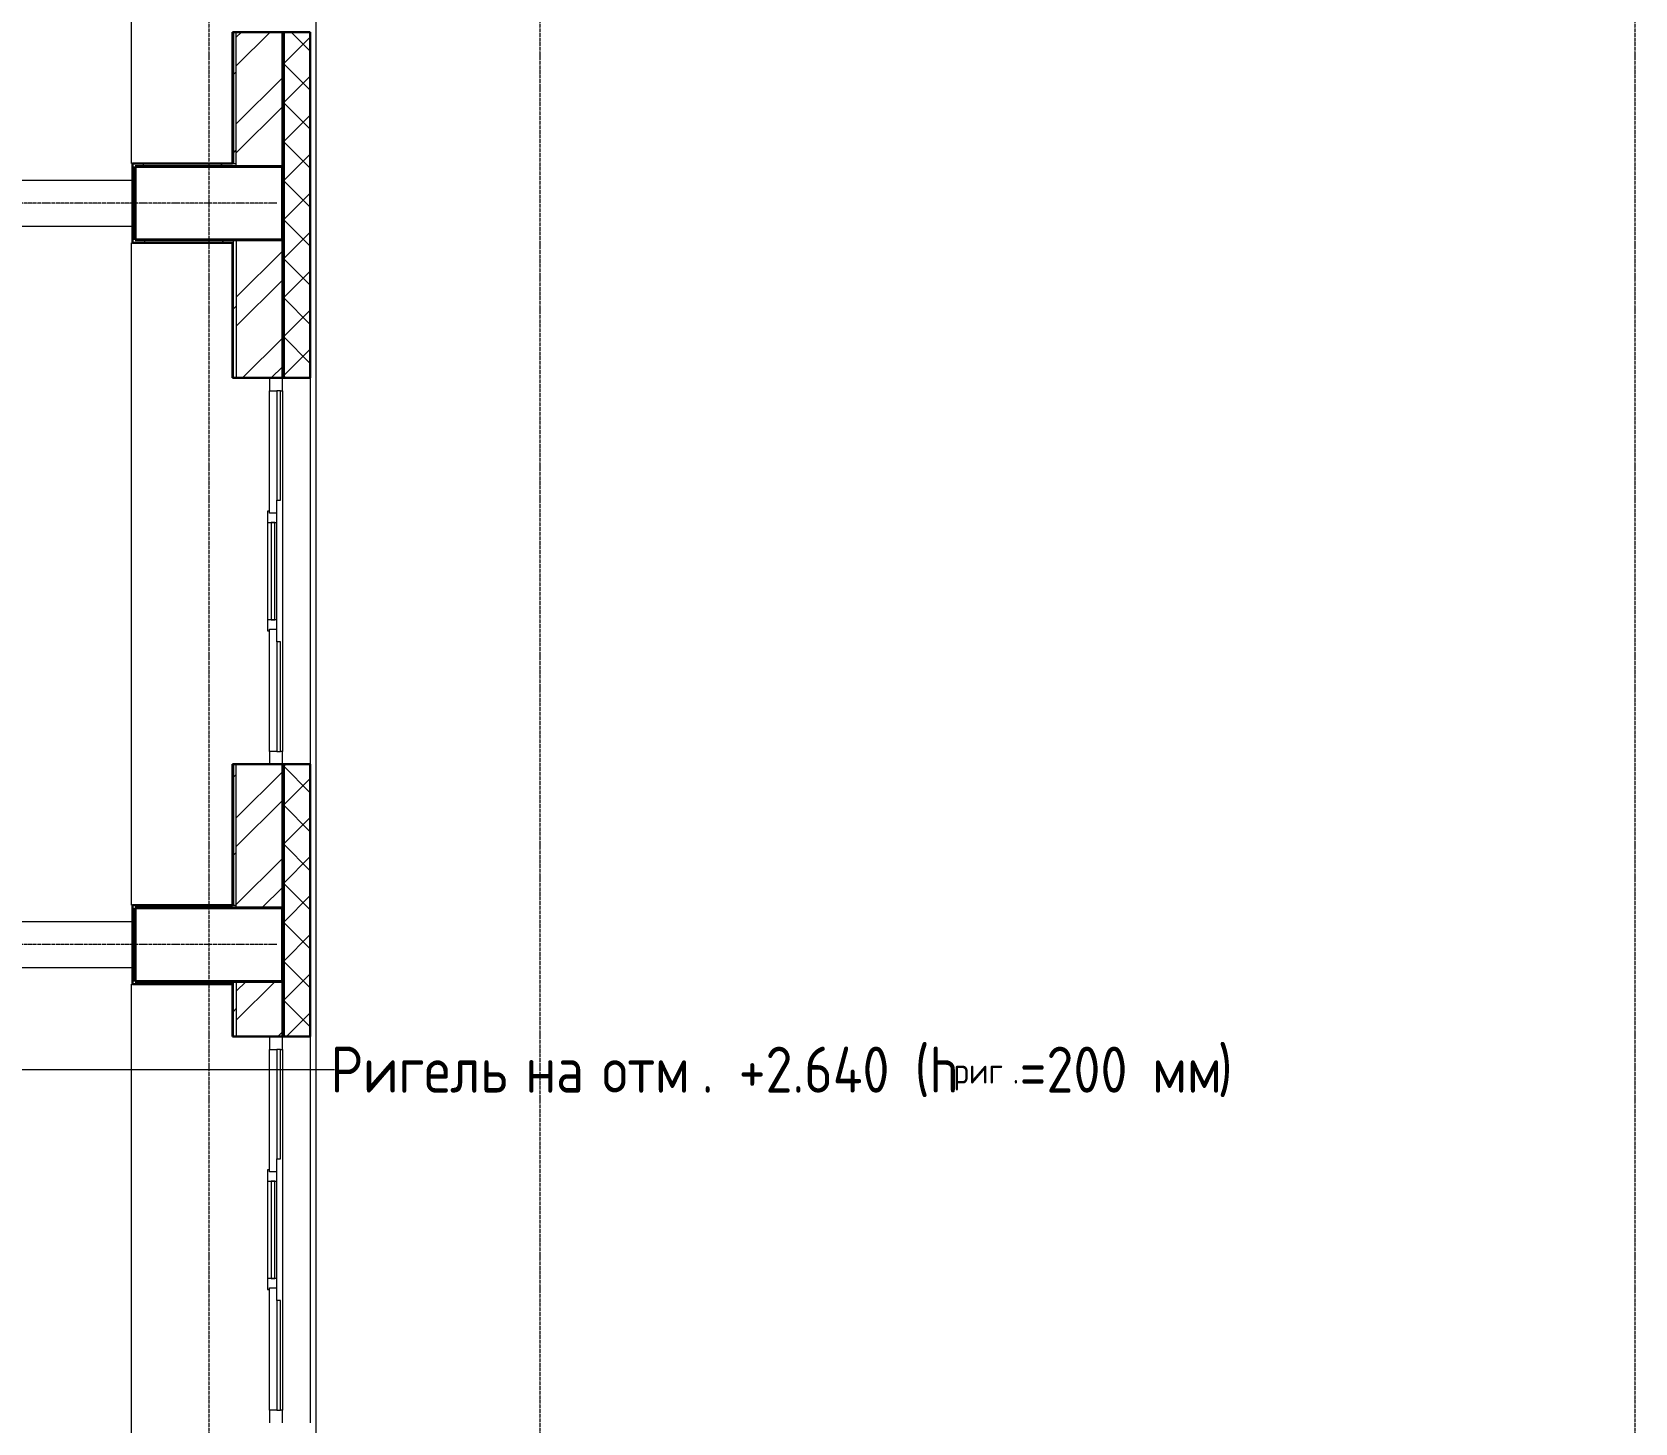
# Model space of a CAD drawing. Header units: millimetres. Extents: x -215207 to 92095, y -30385 to 123050.
# Drawn here: x -172845 to -164135, y 5141 to 12701 of the extents above; entities that cross this region are included whole.
import ezdxf

# ---------------------------------------------------------------- set-up
doc = ezdxf.new("R2010")
doc.units = ezdxf.units.MM
doc.linetypes.add('ADSK_Линия сетки', pattern=[25, 20, -2.5, 0, -2.5])
doc.linetypes.add('ADSK_Сверху', pattern=[4.5, 3, -1.5])
for name, color, linetype, lineweight in [('_ Окна', 7, 'Continuous', 9), ('Аннотация', 7, 'Continuous', 20), ('Линии', 7, 'Continuous', 9), ('Несущие колонны', 7, 'Continuous', 20), ('Ограждение', 7, 'Continuous', 9), ('Окна', 7, 'Continuous', 9), ('Оси', 7, 'Continuous', 9), ('Перекрытие', 7, 'Continuous', 20), ('Стены внутренние', 7, 'Continuous', 20), ('Стены наружные', 7, 'Continuous', 20), ('Стены штриховка', 7, 'Continuous', 9)]:
    doc.layers.add(name, color=color, linetype=linetype, lineweight=lineweight)
doc.styles.add('GOST Common_3', font='GOST_Common.ttf', dxfattribs={"width": 0.9, "height": 2.5})
doc.styles.add('GOST Common_5', font='GOST_Common.ttf', dxfattribs={"width": 0.9, "height": 5})

# ---------------------------------------------------------------- blocks, each defined once
blk = doc.blocks.new('1 этаж 21082025')
at = {"layer": '_ Окна', "lineweight": 18}
for p, q in [((28380, -20620), (28380, -20690)), ((28450, -20690), (28450, -20620)), ((28380, -20690), (28420, -20690)), ((28440, -20690), (28450, -20690)), ((28380, -21345), (28370, -21345)), ((28370, -21345), (28370, -21405)), ((28370, -21405), (28420, -21405)), ((28380, -21355), (28380, -21345)), ((28420, -21355), (28380, -21355)), ((28420, -21405), (28420, -21355)), ((28420, -21935), (28370, -21935)), ((28370, -21935), (28370, -21995)), ((28420, -21985), (28420, -21935)), ((28370, -21995), (28380, -21995)), ((28380, -21995), (28380, -21985)), ((28380, -21985), (28420, -21985)), ((28420, -22650), (28380, -22650)), ((28380, -22650), (28380, -22720)), ((28450, -22650), (28440, -22650)), ((28450, -22720), (28450, -22650)), ((28380, -24200), (28380, -24270)), ((28450, -24270), (28450, -24200)), ((28380, -24270), (28420, -24270)), ((28440, -24270), (28450, -24270)), ((28380, -24925), (28370, -24925)), ((28370, -24925), (28370, -24985)), ((28370, -24985), (28420, -24985)), ((28380, -24935), (28380, -24925)), ((28420, -24935), (28380, -24935)), ((28420, -24985), (28420, -24935)), ((28420, -25515), (28370, -25515)), ((28370, -25515), (28370, -25575)), ((28420, -25565), (28420, -25515)), ((28370, -25575), (28380, -25575)), ((28380, -25575), (28380, -25565)), ((28380, -25565), (28420, -25565)), ((28420, -26230), (28380, -26230)), ((28380, -26230), (28380, -26300)), ((28450, -26230), (28440, -26230)), ((28450, -26300), (28450, -26230))]:
    blk.add_line(p, q, dxfattribs=at)
at = {"layer": '_ Окна'}
for p, q in [((28420, -20690), (28420, -21285)), ((28440, -20690), (28420, -20690)), ((28440, -21285), (28440, -20690)), ((28420, -21285), (28440, -21285)), ((28390, -21405), (28390, -21935)), ((28410, -21405), (28390, -21405)), ((28410, -21935), (28410, -21405)), ((28390, -21935), (28410, -21935)), ((28420, -22055), (28420, -22650)), ((28440, -22055), (28420, -22055)), ((28440, -22650), (28440, -22055)), ((28420, -22650), (28440, -22650)), ((28420, -24270), (28420, -24865)), ((28440, -24270), (28420, -24270)), ((28440, -24865), (28440, -24270)), ((28420, -24865), (28440, -24865)), ((28390, -24985), (28390, -25515)), ((28410, -24985), (28390, -24985)), ((28410, -25515), (28410, -24985)), ((28390, -25515), (28410, -25515)), ((28420, -25635), (28420, -26230)), ((28440, -25635), (28420, -25635)), ((28440, -26230), (28440, -25635)), ((28420, -26230), (28440, -26230))]:
    blk.add_line(p, q, dxfattribs=at)
at = {"layer": 'Аннотация', "lineweight": 9}
blk.add_line((26699.9, -24379.6), (28734.2, -24379.6), dxfattribs=at)
at = {"layer": 'Линии', "linetype": 'ADSK_Сверху'}
for p, q in [((25900, -19545), (27650, -19545)), ((25900, -19795), (27650, -19795)), ((25900, -23575), (27650, -23575)), ((25900, -23825), (27650, -23825))]:
    blk.add_line(p, q, dxfattribs=at)
at = {"layer": 'Несущие колонны', "lineweight": 40}
for p, q in [((27650, -19470), (28450, -19470)), ((27650, -19870), (27650, -19470)), ((28200, -19470), (27650, -19470)), ((27650, -19470), (27650, -19870)), ((28450, -19470), (28450, -19870)), ((28450, -19870), (28450, -19470)), ((28450, -19870), (27650, -19870)), ((27650, -19870), (28200, -19870)), ((27650, -23500), (28450, -23500)), ((27650, -23900), (27650, -23500)), ((28200, -23500), (27650, -23500)), ((27650, -23500), (27650, -23900)), ((28450, -23500), (28450, -23900)), ((28450, -23900), (28450, -23500)), ((28450, -23900), (27650, -23900)), ((27650, -23900), (28200, -23900))]:
    blk.add_line(p, q, dxfattribs=at)
at = {"layer": 'Несущие колонны'}
for p, q in [((28450, -19470), (28200, -19470)), ((28200, -19870), (28450, -19870)), ((28450, -23500), (28200, -23500)), ((28200, -23900), (28450, -23900))]:
    blk.add_line(p, q, dxfattribs=at)
at = {"layer": 'Ограждение'}
for p, q in [((27630, -19455), (27630, -16065)), ((27635, -19455), (27630, -19455)), ((27630, -19885), (27635, -19885)), ((27630, -23485), (27630, -19885)), ((27635, -23485), (27630, -23485)), ((27630, -23915), (27635, -23915)), ((27630, -27415), (27630, -23915))]:
    blk.add_line(p, q, dxfattribs=at)
at = {"layer": 'Окна'}
for p, q in [((28380, -21345), (28380, -20690)), ((28450, -20690), (28450, -22650)), ((28420, -21355), (28420, -21285)), ((28370, -21405), (28370, -21935)), ((28420, -21935), (28420, -21405)), ((28380, -22650), (28380, -21995)), ((28420, -22055), (28420, -21985)), ((28380, -24925), (28380, -24270)), ((28450, -24270), (28450, -26230)), ((28420, -24935), (28420, -24865)), ((28370, -24985), (28370, -25515)), ((28420, -25515), (28420, -24985)), ((28380, -26230), (28380, -25575)), ((28420, -25635), (28420, -25565))]:
    blk.add_line(p, q, dxfattribs=at)
at = {"layer": 'Оси', "linetype": 'ADSK_Линия сетки'}
for p, q in [((28050, 5350.6), (28050, -60626.1)), ((29850, 5350.6), (29850, -60626.1)), ((35800, 5350.6), (35800, -59356.1)), ((28420, -19670), (-14072.3, -19670)), ((28420, -23700), (-14072.3, -23700))]:
    blk.add_line(p, q, dxfattribs=at)
at = {"layer": 'Перекрытие', "color": 49, "true_color": 0x464646}
blk.add_line((28632, -15928.9), (28632, -26408.1), dxfattribs=at)
at = {"layer": 'Стены внутренние', "lineweight": 30}
for p, q in [((28602, -18740), (28460, -18740)), ((28602, -20620), (28602, -18740)), ((28460, -20620), (28602, -20620)), ((28602, -22720), (28460, -22720)), ((28602, -24200), (28602, -22720)), ((28460, -24200), (28602, -24200))]:
    blk.add_line(p, q, dxfattribs=at)
at = {"layer": 'Стены внутренние', "linetype": 'Continuous', "lineweight": 9}
for p, q in [((28460, -18908.7), (28600, -18768.7)), ((28600, -18842), (28500, -18742)), ((28600, -19054.1), (28460, -18914.1)), ((28460, -19120.8), (28600, -18980.8)), ((28600, -18937.1), (28602, -18937.1)), ((28600, -19266.2), (28460, -19126.2)), ((28460, -19332.9), (28600, -19192.9)), ((28600, -19241.9), (28602, -19241.9)), ((28602, -19275.8), (28600, -19279.2)), ((28600, -19478.4), (28460, -19338.4)), ((28460, -19545.1), (28600, -19405.1)), ((28600, -19690.5), (28460, -19550.5)), ((28460, -19757.2), (28600, -19617.2)), ((28600, -19648.3), (28602, -19648.3)), ((28600, -19902.6), (28460, -19762.6)), ((28460, -19969.3), (28600, -19829.3)), ((28600, -20114.7), (28460, -19974.7)), ((28460, -20181.5), (28600, -20041.5)), ((28600, -20054.7), (28602, -20054.7)), ((28600, -20326.9), (28460, -20186.9)), ((28601.8, -20210), (28600, -20206.9)), ((28460, -20393.6), (28600, -20253.6)), ((28600, -20359.5), (28602, -20359.5)), ((28600, -20539), (28460, -20399)), ((28460, -20605.7), (28600, -20465.7)), ((28466.9, -20618), (28460, -20611.1)), ((28460, -22727.1), (28465.1, -22722)), ((28600, -22872.5), (28460, -22732.5)), ((28460, -22939.2), (28600, -22799.2)), ((28600, -23084.6), (28460, -22944.6)), ((28460, -23151.3), (28600, -23011.3)), ((28600, -23001.1), (28602, -23001.1)), ((28600, -23296.7), (28460, -23156.7)), ((28460, -23363.5), (28600, -23223.5)), ((28600, -23508.9), (28460, -23368.9)), ((28600, -23407.5), (28602, -23407.5)), ((28460, -23575.6), (28600, -23435.6)), ((28600, -23721), (28460, -23581)), ((28460, -23787.7), (28600, -23647.7)), ((28600, -23712.3), (28602, -23712.3)), ((28600, -23933.1), (28460, -23793.1)), ((28460, -23999.9), (28600, -23859.9)), ((28600, -24145.3), (28460, -24005.3)), ((28474, -24198), (28600, -24072)), ((28600, -24118.7), (28602, -24118.7)), ((28575.8, -24198), (28574.6, -24200))]:
    blk.add_line(p, q, dxfattribs=at)
at = {"layer": 'Стены внутренние'}
for p, q in [((28602, -20620), (28602, -22720)), ((28602, -24200), (28602, -26300))]:
    blk.add_line(p, q, dxfattribs=at)
at = {"layer": 'Стены наружные', "lineweight": 30}
for p, q in [((28460, -18740), (28180, -18740)), ((28180, -18740), (28180, -19455)), ((28450, -18740), (28450, -20620)), ((27635, -19455), (27635, -19885)), ((28180, -19455), (27635, -19455)), ((27650, -19870), (27650, -19470)), ((27650, -19470), (28200, -19470)), ((28185, -19885), (27635, -19885)), ((28200, -19870), (27650, -19870)), ((28180, -19885), (28180, -20620)), ((28180, -20620), (28460, -20620)), ((28460, -22720), (28180, -22720)), ((28180, -22720), (28180, -23485)), ((28450, -22720), (28450, -24200)), ((27635, -23485), (27635, -23915)), ((28180, -23485), (27635, -23485)), ((27650, -23900), (27650, -23500)), ((27650, -23500), (28200, -23500)), ((28185, -23915), (27635, -23915)), ((28200, -23900), (27650, -23900)), ((28180, -23915), (28180, -24200)), ((28180, -24200), (28460, -24200))]:
    blk.add_line(p, q, dxfattribs=at)
at = {"layer": 'Стены наружные', "linetype": 'Continuous', "lineweight": 9}
for p, q in [((28180, -18764.4), (28185, -18759.4)), ((28200, -18767.2), (28227.2, -18740)), ((28200, -18924.4), (28384.4, -18740)), ((28460, -18760.3), (28450, -18760.3)), ((28180, -18835.1), (28185, -18830.1)), ((28460, -18860.3), (28450, -18860.3)), ((28180, -18905.8), (28185, -18900.8)), ((28180, -18976.5), (28185, -18971.5)), ((28185, -18971.5), (28200, -18956.5)), ((28460, -18960.3), (28450, -18960.3)), ((28180, -19047.3), (28185, -19042.3)), ((28200, -19238.7), (28450, -18988.7)), ((28460, -19060.3), (28450, -19060.3)), ((28180, -19118), (28185, -19113)), ((28200, -19395.8), (28450, -19145.8)), ((28460, -19160.3), (28450, -19160.3)), ((28180, -19188.7), (28185, -19183.7)), ((28180, -19259.4), (28185, -19254.4)), ((28180, -19330.1), (28185, -19325.1)), ((28460, -19260.3), (28450, -19260.3)), ((28180, -19400.8), (28185, -19395.8)), ((28185, -19395.8), (28200, -19380.8)), ((28460, -19360.3), (28450, -19360.3)), ((27635, -19521.5), (27650, -19506.5)), ((27686.5, -19470), (27701.5, -19455)), ((28110.8, -19470), (28125.8, -19455)), ((28440.1, -19470), (28450, -19460.1)), ((28460, -19460.3), (28450, -19460.3)), ((28460, -19560.3), (28450, -19560.3)), ((28460, -19660.3), (28450, -19660.3)), ((28460, -19760.3), (28450, -19760.3)), ((27695.8, -19885), (27710.8, -19870)), ((28120.1, -19885), (28135.1, -19870)), ((28180, -19895.8), (28185, -19890.8)), ((28200, -20181.6), (28450, -19931.6)), ((28460, -19860.3), (28450, -19860.3)), ((28180, -19966.5), (28185, -19961.5)), ((28180, -20037.2), (28185, -20032.2)), ((28460, -19960.3), (28450, -19960.3)), ((28180, -20107.9), (28185, -20102.9)), ((28200, -20338.8), (28450, -20088.8)), ((28460, -20060.3), (28450, -20060.3)), ((28180, -20178.6), (28185, -20173.6)), ((28460, -20160.3), (28450, -20160.3)), ((28180, -20249.3), (28185, -20244.3)), ((28185, -20244.3), (28200, -20229.3)), ((28460, -20260.3), (28450, -20260.3)), ((28180, -20320.1), (28185, -20315.1)), ((28460, -20360.3), (28450, -20360.3)), ((28180, -20390.8), (28185, -20385.8)), ((28180, -20461.5), (28185, -20456.5)), ((28233.1, -20620), (28450, -20403.1)), ((28460, -20460.3), (28450, -20460.3)), ((28180, -20532.2), (28185, -20527.2)), ((28180, -20602.9), (28185, -20597.9)), ((28390.2, -20620), (28450, -20560.2)), ((28460, -20560.3), (28450, -20560.3)), ((28180, -22724.2), (28184.2, -22720)), ((28180, -22794.9), (28185, -22789.9)), ((28185, -22789.9), (28200, -22774.9)), ((28200, -23010.4), (28450, -22760.4)), ((28460, -22760.3), (28450, -22760.3)), ((28180, -22865.6), (28185, -22860.6)), ((28460, -22860.3), (28450, -22860.3)), ((28180, -22936.3), (28185, -22931.3)), ((28200, -23167.5), (28450, -22917.5)), ((28460, -22960.3), (28450, -22960.3)), ((28180, -23007.1), (28185, -23002.1)), ((28180, -23077.8), (28185, -23072.8)), ((28460, -23060.3), (28450, -23060.3)), ((28180, -23148.5), (28185, -23143.5)), ((28460, -23160.3), (28450, -23160.3)), ((28180, -23219.2), (28185, -23214.2)), ((28185, -23214.2), (28200, -23199.2)), ((28200, -23481.9), (28450, -23231.9)), ((28180, -23289.9), (28185, -23284.9)), ((28460, -23260.3), (28450, -23260.3)), ((28180, -23360.6), (28185, -23355.6)), ((28180, -23431.3), (28185, -23426.3)), ((28339, -23500), (28450, -23389)), ((28460, -23360.3), (28450, -23360.3)), ((27899.2, -23500), (27914.2, -23485)), ((28460, -23460.3), (28450, -23460.3)), ((28460, -23560.3), (28450, -23560.3)), ((28460, -23660.3), (28450, -23660.3)), ((27635, -23764.2), (27650, -23749.2)), ((28460, -23760.3), (28450, -23760.3)), ((28460, -23860.3), (28450, -23860.3)), ((27908.5, -23915), (27923.5, -23900)), ((28180, -23926.3), (28185, -23921.3)), ((28200, -23953.3), (28253.3, -23900)), ((28200, -24110.5), (28410.5, -23900)), ((28180, -23997), (28185, -23992)), ((28460, -23960.3), (28450, -23960.3)), ((28180, -24067.7), (28185, -24062.7)), ((28185, -24062.7), (28200, -24047.7)), ((28460, -24060.3), (28450, -24060.3)), ((28180, -24138.4), (28185, -24133.4)), ((28424.8, -24200), (28450, -24174.8)), ((28460, -24160.3), (28450, -24160.3))]:
    blk.add_line(p, q, dxfattribs=at)
at = {"layer": 'Стены наружные'}
for p, q in [((28200, -19470), (28450, -19470)), ((28450, -19870), (28200, -19870)), ((28200, -23500), (28450, -23500)), ((28450, -23900), (28200, -23900))]:
    blk.add_line(p, q, dxfattribs=at)
at = {"layer": 'Стены штриховка'}
for p, q in [((28185, -18740), (28185, -19455)), ((28200, -19470), (28200, -18740)), ((28460, -18740), (28460, -20620)), ((28600, -18742), (28460, -18742)), ((28600, -20618), (28600, -18742)), ((28180, -19455), (28200, -19455)), ((28185, -20620), (28185, -19870)), ((28200, -19870), (28200, -20620)), ((28460, -20618), (28600, -20618)), ((28185, -22720), (28185, -23485)), ((28200, -23500), (28200, -22720)), ((28460, -22720), (28460, -24200)), ((28600, -22722), (28460, -22722)), ((28600, -24198), (28600, -22722)), ((28180, -23485), (28200, -23485)), ((28185, -24200), (28185, -23900)), ((28200, -23900), (28200, -24200)), ((28460, -24198), (28600, -24198))]:
    blk.add_line(p, q, dxfattribs=at)
at = {"layer": 'Аннотация', "width": 0.9}
for s, height, style, p in [('Ригель', 250, 'GOST Common_3', (28711.7, -24504.6)), ('. +2.640 (h', 250, 'GOST Common_3', (30729.8, -24504.6)), ('=200', 250, 'GOST Common_3', (32456.2, -24504.6)), (')', 250, 'GOST Common_3', (33533.8, -24504.6)), ('на', 250, 'GOST Common_3', (29771.4, -24504.6)), ('отм', 250, 'GOST Common_3', (30188.1, -24504.6)), ('риг', 138.75, 'GOST Common_5', (32097.2, -24455.3)), ('мм', 250, 'GOST Common_3', (33176.6, -24504.6)), ('.', 138.8, 'GOST Common_5', (32418.6, -24455.3))]:
    blk.add_text(s, height=height, dxfattribs=dict(at, style=style)).set_placement(p)

msp = doc.modelspace()

# ---------------------------------------------------------------- block references
msp.add_blockref('1 этаж 21082025', (-199934.8, 31441.4))

doc.saveas('drawing.dxf')
